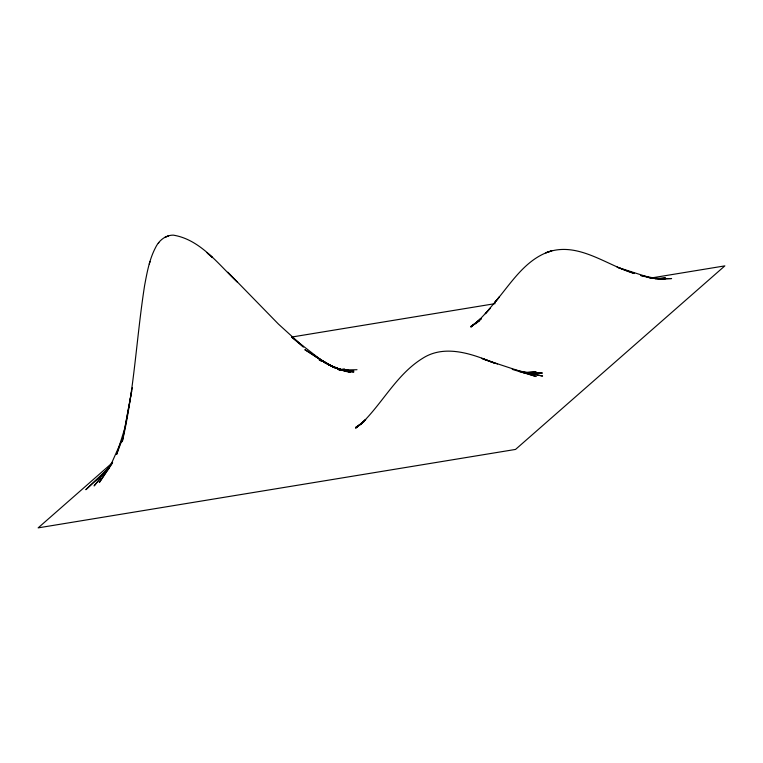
<?xml version="1.0" encoding="UTF-8"?>
<svg xmlns="http://www.w3.org/2000/svg" width="763" height="763" viewBox="0 0 763 763"><rect width="100%" height="100%" fill="white"/><g stroke="black" fill="none" stroke-linecap="round" stroke-linejoin="round"><path stroke-width="1.14" d="M132.285 387.804L122.28 441.682C134.259 390.351 136.453 337.561 144.588 285.629C147.001 272.715 149.348 259.391 155.509 247.641C158.742 240.755 165.352 235.099 173.249 235.128C200.545 239.525 218.504 264.551 237.436 282.224M131.637 391.314L125.027 427.623L116.663 454.338L121.842 440.337M149.271 264.027L150.082 261.499M121.775 440.308L110.587 465.44L99.343 482.502L112.256 463.36M158.322 243.387L158.866 242.586M112.628 462.225L94.097 485.926L100.087 478.859M107.573 470.027L109.071 468.263M108.766 468.024L85.838 489.703L109.09 468.062M111.408 463.627L38.15 527.872L515.54 449.426L724.85 265.877L650.257 278.142M363.56 421.929L355.73 427.995L365.706 419.459L360.594 424.476C382.406 403.665 396.417 374.509 422.597 358.343C444.581 344.17 471.877 353.746 493.833 362.902L481.606 358.333L497.457 363.97M355.73 427.995L364.476 421.214M478.811 321.233L470.99 326.383L481.243 318.781L470.857 327.089L480.824 318.505L475.788 323.741L490.275 308.223L485.316 313.736L499.412 296.883L494.548 302.701C510.361 284.179 524.477 260.326 548.74 251.79C578.859 241.966 606.9 265.438 634.358 273.526M361.09 423.827L355.854 427.28L361.652 423.675M479.727 320.47L476.694 322.224L478.849 321.223M165.809 236.988L165.104 237.264L168.766 235.834L168.06 236.101M292.219 336.969L495.111 303.636M659.47 278.695L665.508 277.932L655.255 278.857M338.963 369.721L344.676 369.197L339.106 369.654M523.838 372.697L536.112 371.877L523.218 372.697M339.03 370.045L357.017 369.721M658.622 278.905L671.612 278.552L658.87 278.943L650.639 278.075M341.881 370.15L347.709 369.998L339.64 369.769M529.808 372.859L542.379 373.04L524.21 372.439M339.621 369.654L353.908 370.942L341.166 370.198M650.515 277.846L665.403 278.733L658.87 278.943L640.825 275.453M519.546 371.648L521.892 371.934M524.238 372.22L535.96 373.632L524.248 372.516L528.769 373.412M339.649 369.368L350.732 370.78M324.151 362.368C333.393 367.385 343.178 371.619 353.87 371.972L344.027 370.456L332.687 367.137M531.077 373.851L542.598 376.045L512.269 369.378L536.141 376.541L483.513 359.192M350.608 371.505C333.135 370.007 319.22 358.419 304.828 349.673C319.22 358.62 333.345 369.521 350.513 372.354L336.407 368.157L328.796 364.771L339.993 369.683M640.825 275.577L652.098 278.4L617.124 267.193L634.282 273.45M333.04 367.098L344.027 370.456M347.127 371.486C334.757 368.529 323.626 362.12 313.316 354.843L329.158 364.838L340.288 369.55L347.327 370.999L336.845 368.5L324.38 362.435M343.722 370.551L332.792 366.536L321.118 360.012L291.695 337.122L303.216 346.965M322.301 361.424L319.182 359.907L322.148 361.376M207.021 252.772L212.543 257.608L208.07 253.697M303.388 346.784L278.419 324.065L227.851 272.21M551.744 250.798L545.898 252.763L551.744 250.798"/></g></svg>
